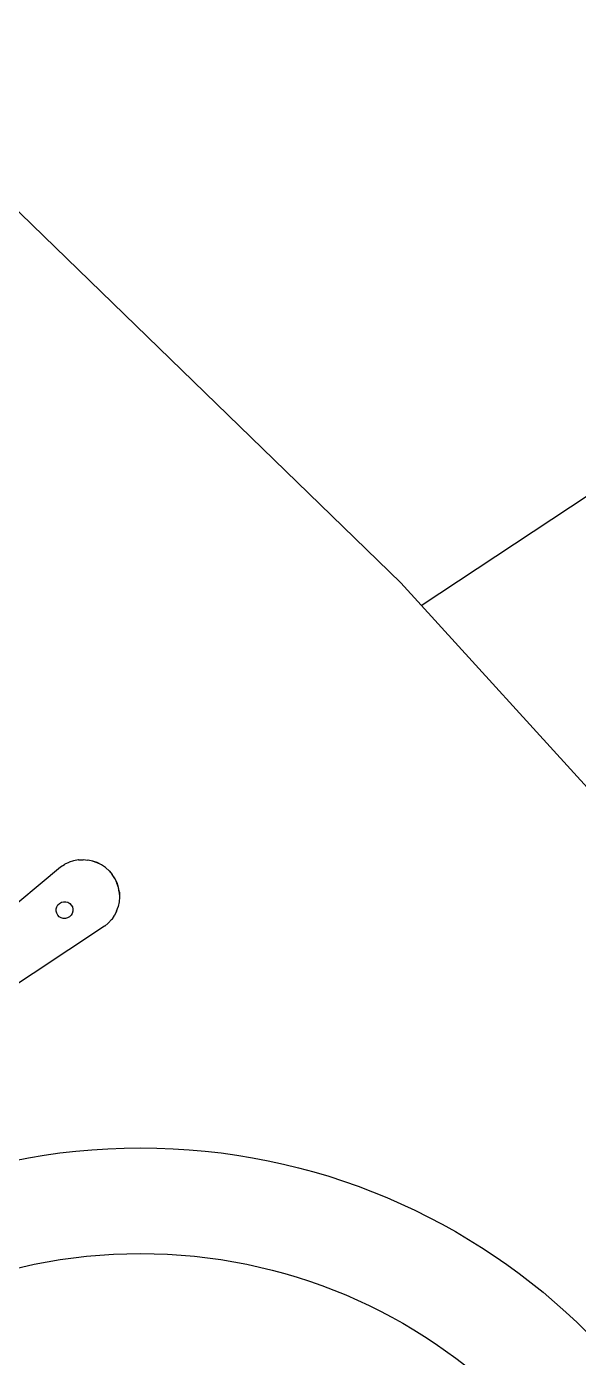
# Model space of a CAD drawing. Header units: metres. Extents: x 244.4 to 340.3, y -4.1 to 64.3.
# Drawn here: x 262.9987 to 263.1234, y 60.9732 to 61.2743 of the extents above; entities that cross this region are included whole.
import ezdxf

# ---------------------------------------------------------------- set-up
doc = ezdxf.new("R2010")
doc.units = ezdxf.units.M
doc.layers.add('Edges', color=7, linetype='Continuous')

msp = doc.modelspace()

# ---------------------------------------------------------------- linework, layer by layer
at = {"layer": 'Edges'}
for p, q in [((263.08792, 61.1433), (263.28581, 61.27426)), ((262.99151, 61.23754), (263.08327, 61.1484)), ((263.08327, 61.1484), (263.16939, 61.0538)), ((263.00632, 61.08411), (262.94732, 61.03468)), ((263.00635, 61.08414), (263.00632, 61.08411)), ((263.00635, 61.08414), (263.00724, 61.08471)), ((263.00727, 61.08473), (263.00724, 61.08471)), ((263.00822, 61.08517), (263.00727, 61.08473)), ((263.00826, 61.0852), (263.00822, 61.08517)), ((263.00926, 61.08551), (263.00826, 61.0852)), ((263.0093, 61.08554), (263.00926, 61.08551)), ((263.01033, 61.08571), (263.0093, 61.08554)), ((263.01037, 61.08573), (263.01033, 61.08571)), ((263.01037, 61.08573), (263.01142, 61.08576)), ((263.01142, 61.08576), (263.01146, 61.08579)), ((263.01146, 61.08579), (263.01251, 61.08568)), ((263.01255, 61.0857), (263.01251, 61.08568)), ((263.01358, 61.08545), (263.01255, 61.0857)), ((263.01362, 61.08547), (263.01358, 61.08545)), ((263.01461, 61.08508), (263.01358, 61.08545)), ((263.01464, 61.08511), (263.01362, 61.08547)), ((263.01558, 61.08459), (263.01461, 61.08508)), ((263.01562, 61.08461), (263.01464, 61.08511)), ((263.01648, 61.08397), (263.01558, 61.08459)), ((263.01652, 61.08399), (263.01562, 61.08461)), ((263.01648, 61.08397), (263.01729, 61.08323)), ((263.01652, 61.08399), (263.01657, 61.08394)), ((263.01657, 61.08394), (263.01733, 61.08326)), ((263.01729, 61.08323), (263.018, 61.0824)), ((263.01733, 61.08326), (263.01736, 61.08324)), ((263.01736, 61.08324), (263.01743, 61.08315)), ((263.01743, 61.08315), (263.01804, 61.08243)), ((263.0186, 61.08149), (263.018, 61.0824)), ((263.01856, 61.08164), (263.01804, 61.08243)), ((263.01856, 61.08164), (263.01861, 61.08155)), ((263.0186, 61.08149), (263.01907, 61.0805)), ((263.01863, 61.08151), (263.01861, 61.08155)), ((263.01863, 61.08151), (263.01907, 61.0806)), ((263.01907, 61.0806), (263.0191, 61.08053)), ((263.0194, 61.07946), (263.01907, 61.0805)), ((263.01944, 61.07949), (263.0191, 61.08053)), ((263.0196, 61.07839), (263.0194, 61.07946)), ((263.01963, 61.07841), (263.01944, 61.07949)), ((263.0196, 61.07839), (263.01966, 61.0773)), ((263.01963, 61.07841), (263.01969, 61.07732)), ((263.00534, 61.07465), (263.00547, 61.07513)), ((263.00547, 61.07513), (263.00573, 61.07556)), ((263.00573, 61.07556), (263.00609, 61.0759)), ((263.00609, 61.0759), (263.00652, 61.07615)), ((263.00652, 61.07615), (263.00701, 61.07627)), ((263.00701, 61.07627), (263.00751, 61.07626)), ((263.00751, 61.07626), (263.00799, 61.07613)), ((263.00799, 61.07613), (263.00842, 61.07588)), ((263.00842, 61.07588), (263.00876, 61.07552)), ((263.00876, 61.07552), (263.00901, 61.07508)), ((263.00901, 61.07508), (263.00913, 61.0746)), ((263.01901, 61.07414), (263.01934, 61.07514)), ((263.01938, 61.07517), (263.01934, 61.07514)), ((263.01957, 61.07621), (263.01938, 61.07517)), ((263.0196, 61.07623), (263.01957, 61.07621)), ((263.01966, 61.0773), (263.0196, 61.07623)), ((263.01969, 61.07732), (263.01966, 61.0773)), ((263.00533, 61.07415), (263.00534, 61.07465)), ((263.00546, 61.07367), (263.00533, 61.07415)), ((263.0057, 61.07324), (263.00546, 61.07367)), ((263.00605, 61.07288), (263.0057, 61.07324)), ((263.00647, 61.07262), (263.00605, 61.07288)), ((263.00695, 61.07248), (263.00647, 61.07262)), ((263.00745, 61.07248), (263.00695, 61.07248)), ((263.00793, 61.0726), (263.00745, 61.07248)), ((263.00837, 61.07284), (263.00793, 61.0726)), ((263.00873, 61.07319), (263.00837, 61.07284)), ((263.00898, 61.07362), (263.00873, 61.07319)), ((263.00912, 61.0741), (263.00898, 61.07362)), ((263.00913, 61.0746), (263.00912, 61.0741)), ((263.01717, 61.07146), (263.01786, 61.07224)), ((263.01786, 61.07224), (263.0179, 61.07227)), ((263.01848, 61.07314), (263.0179, 61.07227)), ((263.01852, 61.07317), (263.01848, 61.07314)), ((263.01898, 61.07411), (263.01852, 61.07317)), ((263.01901, 61.07414), (263.01898, 61.07411)), ((263.0163, 61.07072), (262.95208, 61.0283)), ((263.01634, 61.07075), (263.0163, 61.07072)), ((263.01634, 61.07075), (263.01713, 61.07143)), ((263.01713, 61.07143), (263.01717, 61.07146))]:
    msp.add_line(p, q, dxfattribs=at)
for radius in [0.14309, 0.11918]:
    msp.add_circle((263.02442, 60.87749), radius, dxfattribs=at)

doc.saveas('drawing.dxf')
